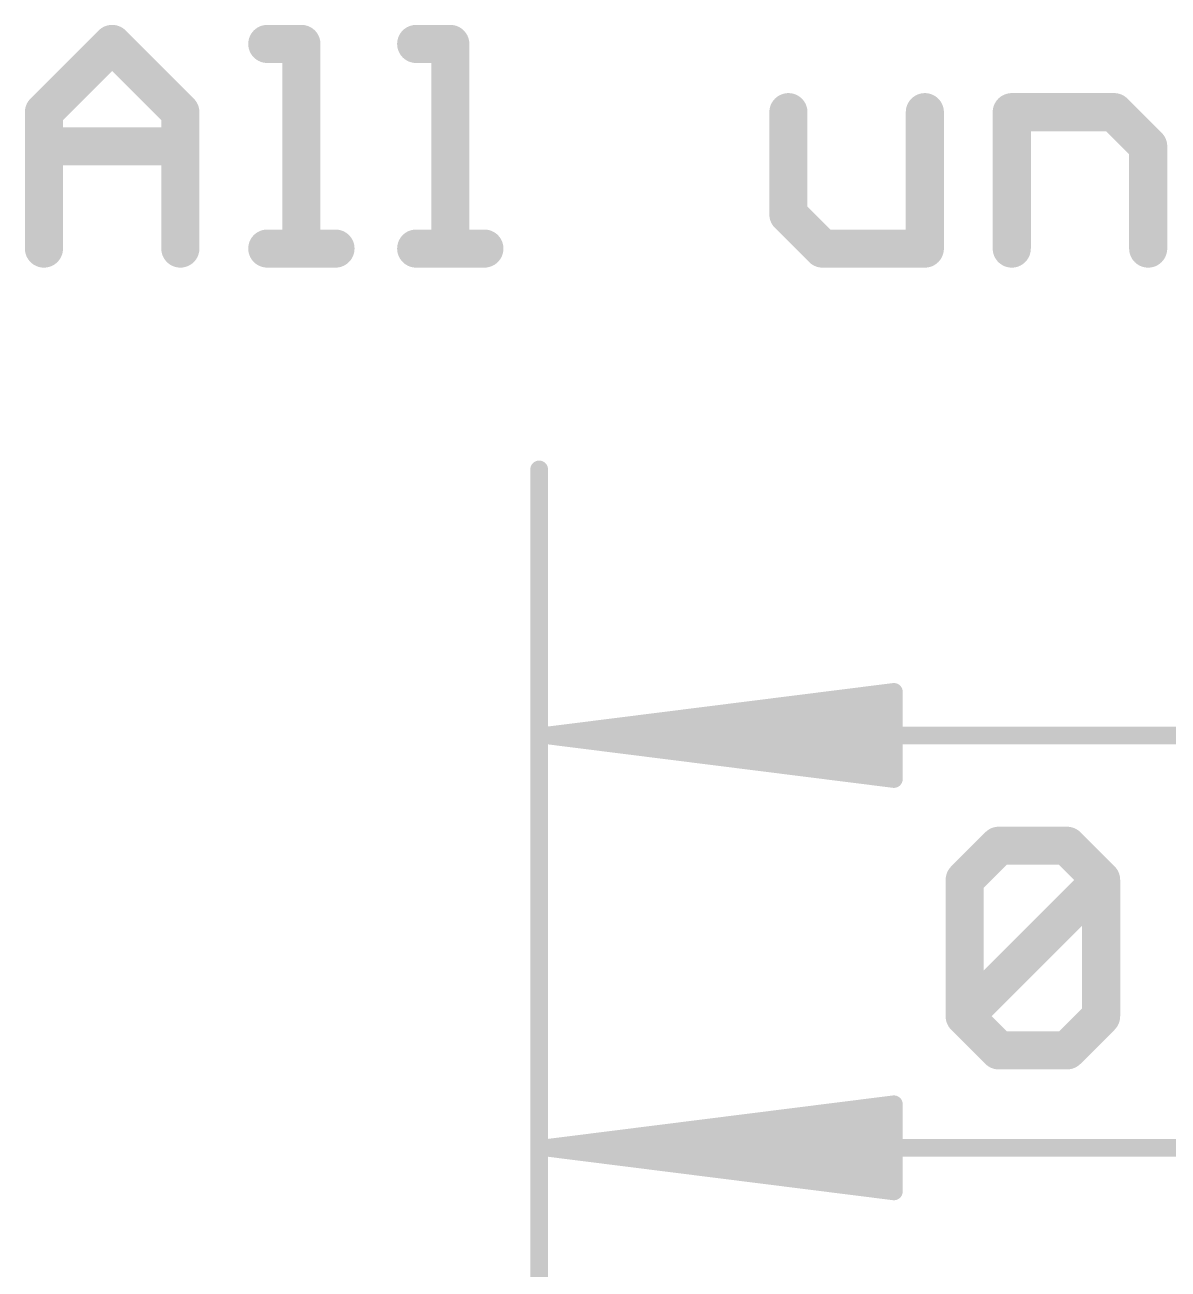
# Model space of a CAD drawing. Extents: x -42 to 65, y -14 to 27.
# Drawn here: x -3.77 to 4.61, y 18.06 to 27.18 of the extents above; entities that cross this region are included whole.
import ezdxf

# ---------------------------------------------------------------- set-up
doc = ezdxf.new("R2010")
doc.units = 0
doc.layers.add('47', color=253, linetype='CONTINUOUS')

msp = doc.modelspace()

# ---------------------------------------------------------------- linework, layer by layer
at = {"layer": '47'}
for points, const_width in [([(-3.63, 26.5396), (-3.13, 27.0396)], 0.2794), ([(-3.13, 27.0396), (-2.6301, 26.5396)], 0.2794), ([(-1.9928, 27.0396), (-1.7429, 27.0396)], 0.2794), ([(-1.7429, 27.0396), (-1.7429, 25.5397)], 0.2794), ([(-0.9014, 27.0396), (-0.6514, 27.0396)], 0.2794), ([(-0.6514, 27.0396), (-0.6514, 25.5397)], 0.2794), ([(-3.63, 25.5397), (-3.63, 26.5396)], 0.2794), ([(-2.6301, 26.5396), (-2.6301, 25.5397)], 0.2794), ([(1.8272, 26.5396), (1.8272, 25.7897)], 0.2794), ([(2.8271, 25.5397), (2.8271, 26.5396)], 0.2794), ([(3.4644, 25.5397), (3.4644, 26.5396)], 0.2794), ([(3.4644, 26.5396), (4.2143, 26.5396)], 0.2794), ([(4.2143, 26.5396), (4.4643, 26.2896)], 0.2794), ([(-3.63, 26.2896), (-2.6301, 26.2896)], 0.2794), ([(4.4643, 26.2896), (4.4643, 25.5397)], 0.2794), ([(1.8272, 25.7897), (2.0772, 25.5397)], 0.2794), ([(-1.9928, 25.5397), (-1.4929, 25.5397)], 0.2794), ([(-0.9014, 25.5397), (-0.4014, 25.5397)], 0.2794), ([(2.0772, 25.5397), (2.8271, 25.5397)], 0.2794), ([(0, 17.78), (0, 23.921)], 0.13), ([(0.065, 21.971), (2.6, 22.2902)], 0.13), ([(2.6, 22.2902), (2.6, 21.6518)], 0.13), ([(0.065, 21.971), (2.6, 22.231)], 0.13), ([(0.065, 21.971), (2.6, 22.101)], 0.13), ([(16.9276, 21.971), (0.065, 21.971)], 0.13), ([(2.6, 21.6518), (0.065, 21.971)], 0.13), ([(2.6, 21.841), (0.065, 21.971)], 0.13), ([(2.6, 21.711), (0.065, 21.971)], 0.13), ([(3.1193, 20.9125), (3.3693, 21.1625)], 0.2794), ([(3.3693, 21.1625), (3.8693, 21.1625)], 0.2794), ([(3.8693, 21.1625), (4.1192, 20.9125)], 0.2794), ([(3.1193, 19.9126), (3.1193, 20.9125)], 0.2794), ([(3.1193, 19.9126), (4.1192, 20.9125)], 0.2794), ([(4.1192, 20.9125), (4.1192, 19.9126)], 0.2794), ([(0, 17.78), (0, 20.8984)], 0.13), ([(3.3693, 19.6626), (3.1193, 19.9126)], 0.2794), ([(4.1192, 19.9126), (3.8693, 19.6626)], 0.2794), ([(3.8693, 19.6626), (3.3693, 19.6626)], 0.2794), ([(0.065, 18.9484), (2.6, 19.2676)], 0.13), ([(0.065, 18.9484), (2.6, 19.2084)], 0.13), ([(2.6, 19.2676), (2.6, 18.6292)], 0.13), ([(0.065, 18.9484), (2.6, 19.0784)], 0.13), ([(0.065, 18.9484), (10.857, 18.9484)], 0.13), ([(2.6, 18.6292), (0.065, 18.9484)], 0.13), ([(2.6, 18.8184), (0.065, 18.9484)], 0.13), ([(2.6, 18.6884), (0.065, 18.9484)], 0.13)]:
    msp.add_lwpolyline(points, dxfattribs=dict(at, const_width=const_width))
for points, const_width in [([(-3.0806, 27.089, 1), (-3.1794, 26.9902)], 0.1397), ([(-3.0806, 26.9902, 1), (-3.1794, 27.089)], 0.1397), ([(-1.9928, 27.1094, 1), (-1.9928, 26.9697)], 0.1397), ([(-1.673, 27.0396, 1), (-1.8127, 27.0396)], 0.1397), ([(-1.7429, 26.9697, 1), (-1.7429, 27.1094)], 0.1397), ([(-0.9014, 27.1094, 1), (-0.9014, 26.9697)], 0.1397), ([(-0.5816, 27.0396, 1), (-0.7213, 27.0396)], 0.1397), ([(-0.6514, 26.9697, 1), (-0.6514, 27.1094)], 0.1397), ([(-3.5601, 26.5396, 1), (-3.6998, 26.5396)], 0.1397), ([(-3.6794, 26.589, 1), (-3.5806, 26.4902)], 0.1397), ([(-2.5602, 26.5396, 1), (-2.6999, 26.5396)], 0.1397), ([(-2.6795, 26.4902, 1), (-2.5807, 26.589)], 0.1397), ([(1.897, 26.5396, 1), (1.7573, 26.5396)], 0.1397), ([(2.897, 26.5396, 1), (2.7573, 26.5396)], 0.1397), ([(3.5342, 26.5396, 1), (3.3945, 26.5396)], 0.1397), ([(3.4644, 26.6095, 1), (3.4644, 26.4698)], 0.1397), ([(4.2637, 26.589, 1), (4.1649, 26.4902)], 0.1397), ([(4.2143, 26.4698, 1), (4.2143, 26.6095)], 0.1397), ([(-3.63, 26.3595, 1), (-3.63, 26.2198)], 0.1397), ([(-2.6301, 26.2198, 1), (-2.6301, 26.3595)], 0.1397), ([(4.5341, 26.2896, 1), (4.3944, 26.2896)], 0.1397), ([(4.4149, 26.2402, 1), (4.5137, 26.339)], 0.1397), ([(1.8766, 25.8391, 1), (1.7778, 25.7403)], 0.1397), ([(1.7573, 25.7897, 1), (1.897, 25.7897)], 0.1397), ([(-1.9928, 25.6095, 1), (-1.9928, 25.4699)], 0.1397), ([(-1.4929, 25.4699, 1), (-1.4929, 25.6095)], 0.1397), ([(-0.9014, 25.6095, 1), (-0.9014, 25.4699)], 0.1397), ([(-0.4014, 25.4699, 1), (-0.4014, 25.6095)], 0.1397), ([(2.0772, 25.6095, 1), (2.0772, 25.4699)], 0.1397), ([(2.0278, 25.4903, 1), (2.1266, 25.5891)], 0.1397), ([(2.8271, 25.4699, 1), (2.8271, 25.6095)], 0.1397), ([(-3.6998, 25.5397, 1), (-3.5601, 25.5397)], 0.1397), ([(-2.6999, 25.5397, 1), (-2.5602, 25.5397)], 0.1397), ([(-1.8127, 25.5397, 1), (-1.673, 25.5397)], 0.1397), ([(-0.7213, 25.5397, 1), (-0.5816, 25.5397)], 0.1397), ([(2.7573, 25.5397, 1), (2.897, 25.5397)], 0.1397), ([(3.3945, 25.5397, 1), (3.5342, 25.5397)], 0.1397), ([(4.3944, 25.5397, 1), (4.5341, 25.5397)], 0.1397), ([(0.0325, 23.921, 1), (-0.0325, 23.921)], 0.065), ([(2.6325, 22.2902, 1), (2.5675, 22.2902)], 0.065), ([(2.6041, 22.258, 1), (2.5959, 22.3225)], 0.065), ([(2.6033, 22.1987, 1), (2.5967, 22.2633)], 0.065), ([(2.6017, 22.0685, 1), (2.5983, 22.1335)], 0.065), ([(0.065, 22.0035, 1), (0.065, 21.9385)], 0.065), ([(0.0691, 22.0032, 1), (0.0609, 21.9388)], 0.065), ([(0.0633, 22.0035, 1), (0.0667, 21.9385)], 0.065), ([(0.0667, 22.0035, 1), (0.0633, 21.9385)], 0.065), ([(0.0683, 22.0033, 1), (0.0617, 21.9387)], 0.065), ([(0.0617, 22.0033, 1), (0.0683, 21.9387)], 0.065), ([(0.0609, 22.0032, 1), (0.0691, 21.9388)], 0.065), ([(2.5983, 21.8085, 1), (2.6017, 21.8735)], 0.065), ([(2.5959, 21.6195, 1), (2.6041, 21.684)], 0.065), ([(2.5967, 21.6787, 1), (2.6033, 21.7433)], 0.065), ([(2.5675, 21.6518, 1), (2.6325, 21.6518)], 0.065), ([(3.3693, 21.2323, 1), (3.3693, 21.0926)], 0.1397), ([(3.4187, 21.1131, 1), (3.3199, 21.2119)], 0.1397), ([(3.9186, 21.2119, 1), (3.8199, 21.1131)], 0.1397), ([(3.8693, 21.0926, 1), (3.8693, 21.2323)], 0.1397), ([(3.1892, 20.9125, 1), (3.0495, 20.9125)], 0.1397), ([(3.0699, 20.9619, 1), (3.1687, 20.8631)], 0.1397), ([(4.1891, 20.9125, 1), (4.0494, 20.9125)], 0.1397), ([(4.1686, 20.8631, 1), (4.0698, 20.9619)], 0.1397), ([(4.0698, 20.8631, 1), (4.1686, 20.9619)], 0.1397), ([(0.0325, 20.8984, 1), (-0.0325, 20.8984)], 0.065), ([(3.1687, 19.962, 1), (3.0699, 19.8632)], 0.1397), ([(3.0699, 19.962, 1), (3.1687, 19.8632)], 0.1397), ([(3.0495, 19.9126, 1), (3.1892, 19.9126)], 0.1397), ([(4.0494, 19.9126, 1), (4.1891, 19.9126)], 0.1397), ([(4.1686, 19.8632, 1), (4.0698, 19.962)], 0.1397), ([(3.3693, 19.7325, 1), (3.3693, 19.5928)], 0.1397), ([(3.8693, 19.5928, 1), (3.8693, 19.7325)], 0.1397), ([(3.3199, 19.6132, 1), (3.4187, 19.712)], 0.1397), ([(3.8199, 19.712, 1), (3.9186, 19.6132)], 0.1397), ([(2.6325, 19.2676, 1), (2.5675, 19.2676)], 0.065), ([(2.6041, 19.2354, 1), (2.5959, 19.2999)], 0.065), ([(2.6033, 19.1761, 1), (2.5967, 19.2407)], 0.065), ([(2.6017, 19.0459, 1), (2.5983, 19.1109)], 0.065), ([(0.065, 18.9809, 1), (0.065, 18.9159)], 0.065), ([(0.0691, 18.9806, 1), (0.0609, 18.9162)], 0.065), ([(0.0633, 18.9809, 1), (0.0667, 18.9159)], 0.065), ([(0.0667, 18.9809, 1), (0.0633, 18.9159)], 0.065), ([(0.0683, 18.9807, 1), (0.0617, 18.9161)], 0.065), ([(0.0617, 18.9807, 1), (0.0683, 18.9161)], 0.065), ([(0.0609, 18.9806, 1), (0.0691, 18.9162)], 0.065), ([(2.5983, 18.7859, 1), (2.6017, 18.8509)], 0.065), ([(2.5967, 18.6561, 1), (2.6033, 18.7207)], 0.065), ([(2.5675, 18.6292, 1), (2.6325, 18.6292)], 0.065), ([(2.5959, 18.5969, 1), (2.6041, 18.6614)], 0.065)]:
    msp.add_lwpolyline(points, format="xyb", dxfattribs=dict(at, const_width=const_width))

doc.saveas('drawing.dxf')
